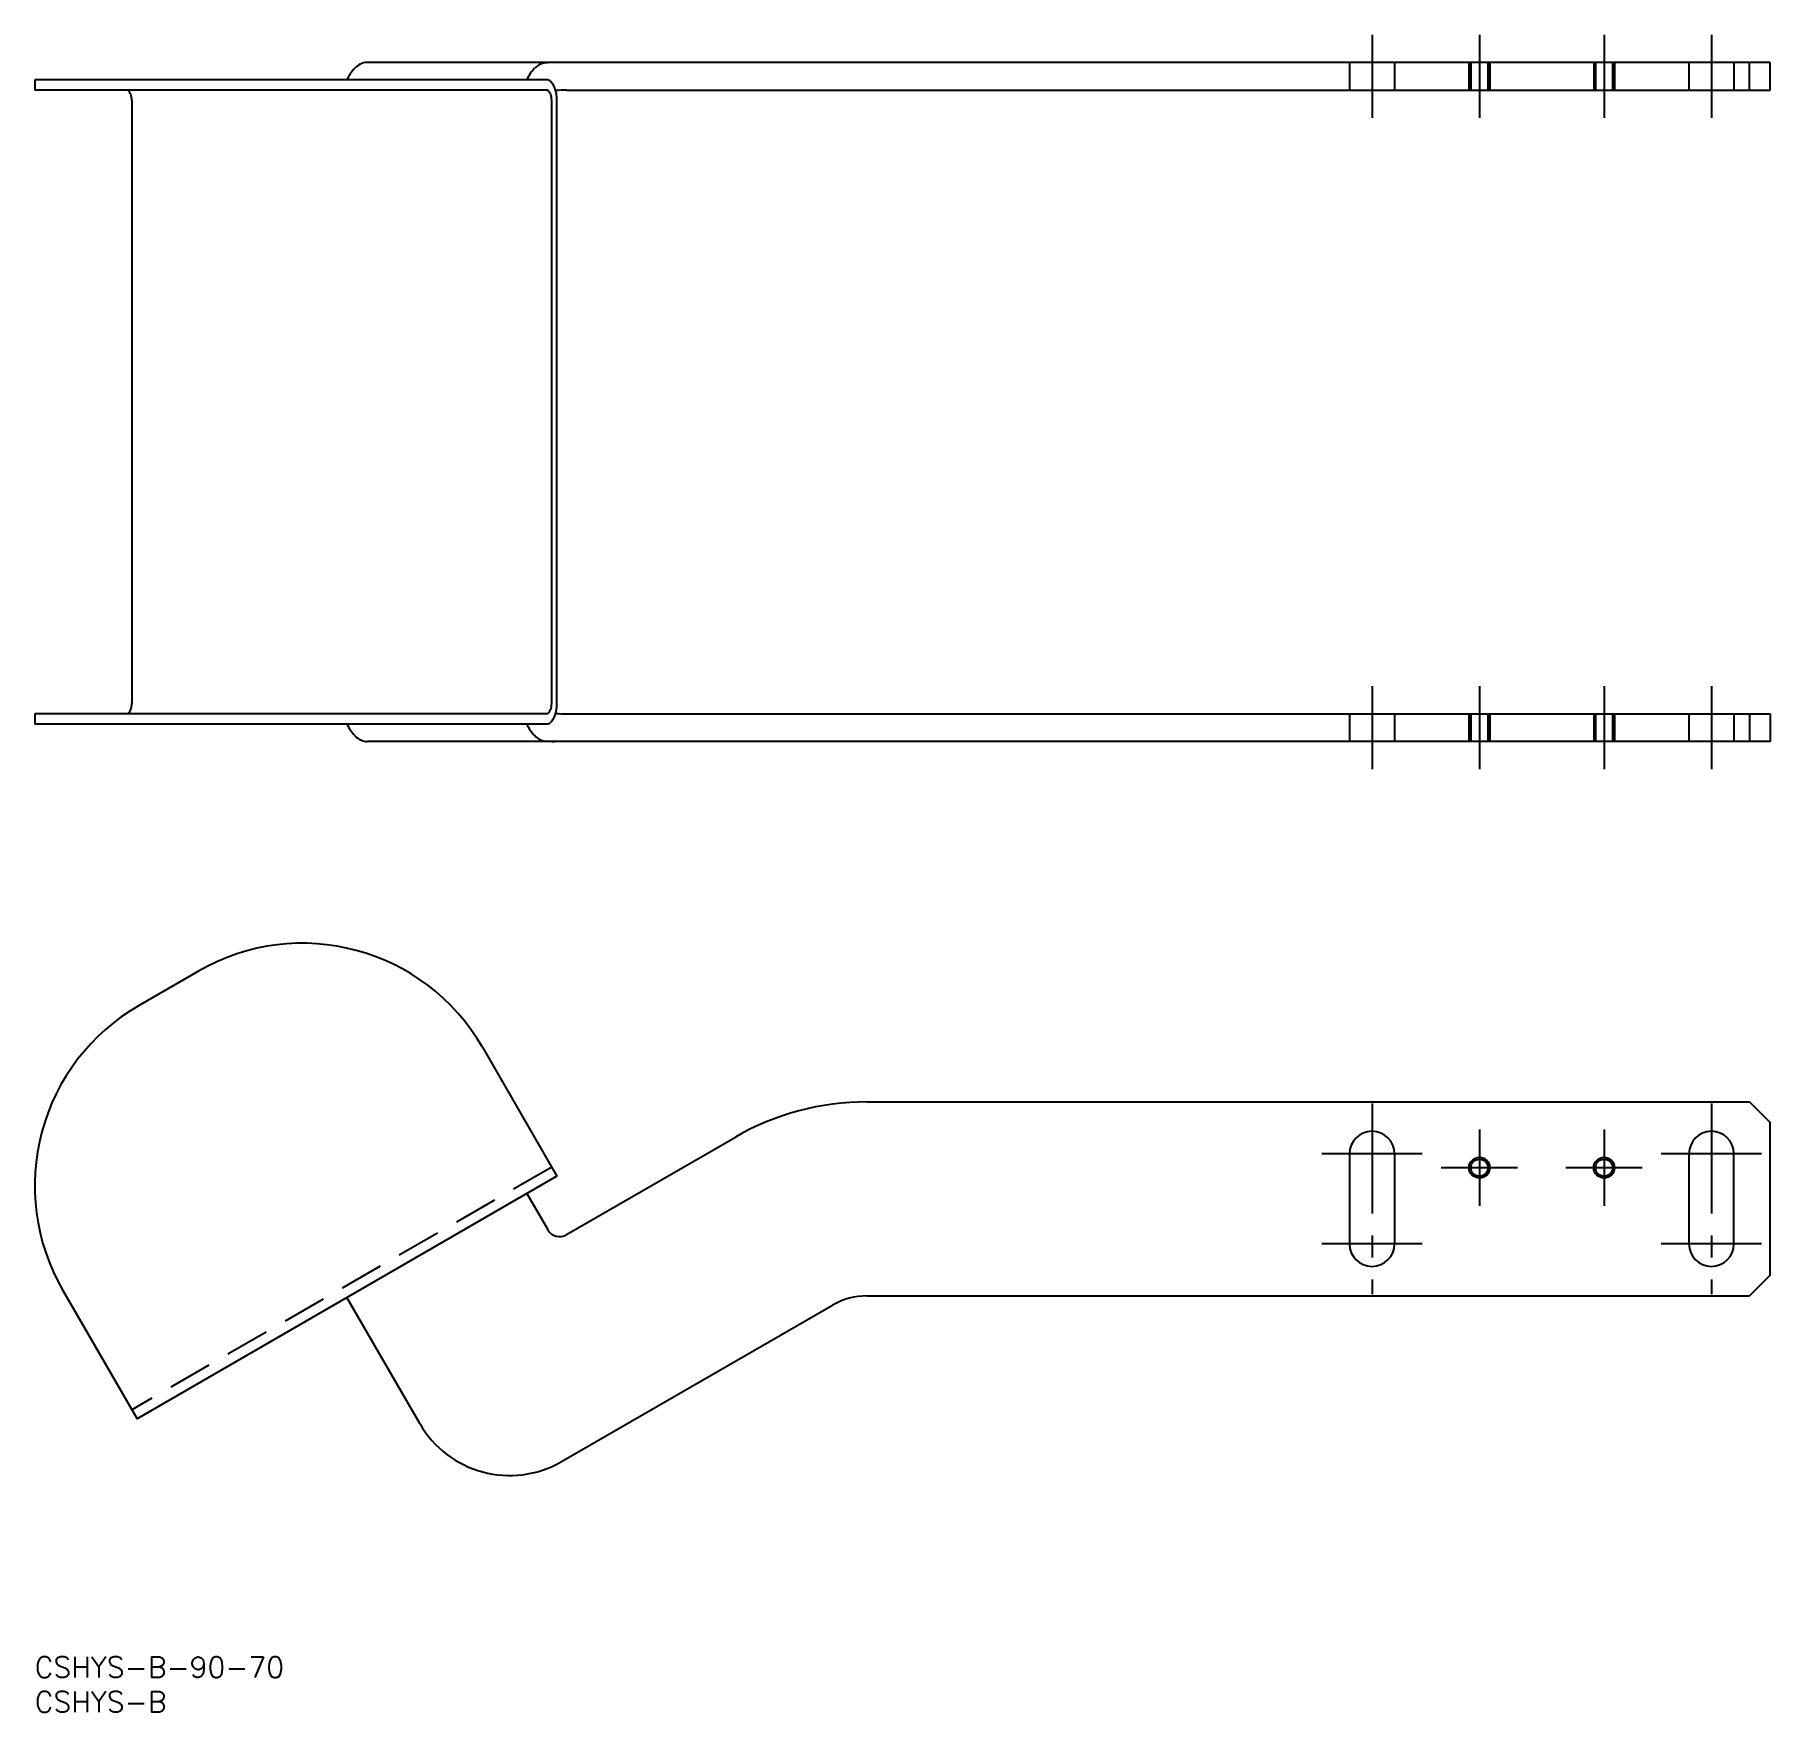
# Model space of a CAD drawing. Extents: x 0 to 251, y -8 to 234.
import ezdxf

# ---------------------------------------------------------------- set-up
doc = ezdxf.new("R2010")
doc.units = 0
doc.header["$LTSCALE"] = 0.5
doc.linetypes.add('CENTER', pattern=[50.8, 31.75, -6.35, 6.35, -6.35])
doc.linetypes.add('DASHED', pattern=[19.05, 12.7, -6.35])
doc.layers.get('0').update_dxf_attribs({"linetype": 'CONTINUOUS'})
doc.layers.add('CENTER', color=1, linetype='CENTER')
doc.styles.get("Standard").update_dxf_attribs({"font": 'txt.shx', "height": 3, "bigfont": 'bigfont.shx'})

# ---------------------------------------------------------------- blocks, each defined once
blk = doc.blocks.new('*U39')
at = {"color": 7, "linetype": 'CONTINUOUS'}
blk.add_text('CSHYS-B-90-70', height=3, dxfattribs=at).set_placement((0, -3))
blk = doc.blocks.new('*U40')
at = {"color": 7, "linetype": 'CONTINUOUS'}
blk.add_text('CSHYS-B', height=3, dxfattribs=at).set_placement((0, -8))

msp = doc.modelspace()

# ---------------------------------------------------------------- linework, layer by layer
at = {"color": 7, "linetype": 'CONTINUOUS'}
for p, q in [((250.58, 230.12), (47.98, 230.12)), ((247.58, 226.12), (247.58, 230.12)), ((250.58, 226.12), (250.58, 230.12)), ((73.89, 227.62), (0, 227.62)), ((0, 227.62), (0, 226.12)), ((73.89, 226.12), (0, 226.12)), ((76.79, 226.12), (250.58, 226.12)), ((14.02, 224.62), (14.02, 137.62)), ((74.64, 137.62), (74.64, 224.62)), ((75.39, 137.62), (75.39, 224.62)), ((73.89, 136.12), (0, 136.12)), ((0, 136.12), (0, 134.62)), ((76.79, 136.12), (250.58, 136.12)), ((247.58, 136.12), (247.58, 132.12)), ((250.58, 136.12), (250.58, 132.12)), ((73.89, 134.62), (0, 134.62)), ((250.58, 132.12), (47.98, 132.12)), ((23.66, 98.97), (15, 93.97)), ((64.64, 87.99), (75.39, 69.37)), ((120.16, 80.1), (247.58, 80.1)), ((247.58, 80.1), (250.58, 77.1)), ((250.58, 55.1), (250.58, 77.1)), ((76.79, 60.94), (101.16, 75.01)), ((189.83, 72.6), (189.83, 59.6)), ((196.33, 72.6), (196.33, 59.6)), ((238.83, 72.6), (238.83, 59.6)), ((245.33, 59.6), (245.33, 72.6)), ((75.39, 69.37), (14.77, 34.37)), ((71.06, 66.87), (74.06, 61.67)), ((4.02, 52.99), (14.77, 34.37)), ((250.58, 55.1), (247.58, 52.1)), ((55.58, 33.68), (45.08, 51.87)), ((76.07, 28.19), (115.16, 50.76)), ((120.16, 52.1), (247.58, 52.1))]:
    msp.add_line(p, q, dxfattribs=at)
at = {"color": 3, "linetype": 'DASHED'}
for p, q in [((189.83, 230.12), (189.83, 226.12)), ((196.33, 230.12), (196.33, 226.12)), ((207.08, 230.12), (207.08, 226.12)), ((207.35, 230.12), (207.35, 226.12)), ((209.81, 230.12), (209.81, 226.12)), ((210.08, 230.12), (210.08, 226.12)), ((225.08, 230.12), (225.08, 226.12)), ((225.35, 230.12), (225.35, 226.12)), ((227.81, 230.12), (227.81, 226.12)), ((228.08, 230.12), (228.08, 226.12)), ((238.83, 230.12), (238.83, 226.12)), ((245.33, 230.12), (245.33, 226.12)), ((189.83, 136.12), (189.83, 132.12)), ((196.33, 136.12), (196.33, 132.12)), ((207.08, 136.12), (207.08, 132.12)), ((207.35, 136.12), (207.35, 132.12)), ((209.81, 136.12), (209.81, 132.12)), ((210.08, 136.12), (210.08, 132.12)), ((225.08, 136.12), (225.08, 132.12)), ((225.35, 136.12), (225.35, 132.12)), ((227.81, 136.12), (227.81, 132.12)), ((228.08, 136.12), (228.08, 132.12)), ((238.83, 136.12), (238.83, 132.12)), ((245.33, 136.12), (245.33, 132.12)), ((74.64, 70.67), (14.02, 35.67))]:
    msp.add_line(p, q, dxfattribs=at)
at = {"color": 3, "linetype": 'CONTINUOUS'}
for centre in [(208.58, 70.6), (226.58, 70.6)]:
    msp.add_circle(centre, 1.5, dxfattribs=at)
at = {"color": 7, "linetype": 'CONTINUOUS'}
for centre in [(208.58, 70.6), (226.58, 70.6)]:
    msp.add_circle(centre, 1.23, dxfattribs=at)
for centre, radius, start, end in [((50.49, 225.18), 5.94, 136.2147, 155.6816), ((50.49, 225.18), 5.94, 136.2147, 155.6816), ((48.49, 227.03), 3.21, 117.9931, 135.4377), ((48.49, 227.03), 3.21, 117.9931, 135.4377), ((48, 227.95), 2.17, 90.4812, 118.0259), ((76.47, 225.18), 5.94, 136.2147, 155.6816), ((74.47, 227.03), 3.21, 117.9931, 135.4377), ((73.94, 227.65), 2.42, 95.4458, 113.6565), ((75.37, 208.44), 21.68, 90.8577, 94.408), ((13.26, 225.7), 0.417, 58.0451, 89.2524), ((13.09, 225.44), 0.734, 36.6097, 57.5412), ((12.66, 225.11), 1.28, 18.6243, 37.1813), ((73.88, 226.82), 0.805, 66.8622, 89.5464), ((73.89, 225.7), 0.417, 58.0451, 89.2524), ((73.71, 225.44), 0.734, 36.6097, 57.5412), ((73.79, 226.59), 1.05, 45.9356, 66.9309), ((73.29, 225.11), 1.28, 18.6243, 37.1813), ((73.42, 226.14), 1.63, 30.6864, 47.5745), ((71.91, 225.21), 3.4, 20.4869, 31.1494), ((70.46, 224.72), 4.94, 358.8047, 19.9067), ((76.39, 213.94), 12.18, 88.1082, 95.585), ((11.24, 224.62), 2.78, 0, 18.7114), ((71.86, 224.62), 2.78, 0, 18.7114), ((13.26, 136.55), 0.429, 271.1112, 303.9235), ((13.01, 136.89), 0.85, 305.0526, 332.5298), ((12.35, 137.29), 1.62, 330.8972, 339.9008), ((11.24, 137.62), 2.78, 341.2886, 0), ((73.88, 136.55), 0.429, 271.1112, 303.9235), ((73.63, 136.89), 0.85, 305.0526, 332.5298), ((72.97, 137.29), 1.62, 330.8972, 339.9008), ((71.86, 137.62), 2.78, 341.2886, 0), ((71.91, 137.03), 3.4, 328.8506, 339.5131), ((70.13, 137.57), 5.26, 340.757, 0.5317), ((76.39, 148.31), 12.2, 264.4195, 271.8873), ((50.89, 137.34), 6.41, 205.0407, 223.0631), ((48.43, 135.14), 3.12, 224.4747, 246.0707), ((76.47, 137.07), 5.94, 204.3184, 223.7853), ((74.47, 135.21), 3.21, 224.5623, 242.0069), ((73.88, 135.43), 0.805, 270.4536, 293.1378), ((73.79, 135.65), 1.05, 293.0691, 314.0644), ((73.42, 136.1), 1.63, 312.4255, 329.3136), ((47.98, 134.17), 2.05, 246.5483, 270.0847), ((73.94, 134.59), 2.42, 246.3435, 264.5542), ((75.37, 153.8), 21.68, 265.592, 269.1423), ((38.66, 72.99), 30, 30, 120), ((30, 67.99), 30, 120, 210), ((120.16, 42.1), 38, 90, 120), ((193.08, 72.6), 3.25, 0, 180), ((242.08, 72.6), 3.25, 0, 180), ((75.79, 62.67), 2, 210, 300), ((193.08, 59.6), 3.25, 180, 0), ((242.08, 59.6), 3.25, 180, 0), ((120.16, 42.1), 10, 90, 120), ((68.57, 41.18), 15, 210, 300)]:
    msp.add_arc(centre, radius, start, end, dxfattribs=at)
at = {"layer": 'CENTER', "color": 1, "linetype": 'CENTER'}
for p, q in [((193.08, 234.12), (193.08, 222.12)), ((208.58, 234.12), (208.58, 222.12)), ((226.58, 234.12), (226.58, 222.12)), ((242.08, 234.12), (242.08, 222.12)), ((193.08, 140.12), (193.08, 128.12)), ((208.58, 140.12), (208.58, 128.12)), ((226.58, 140.12), (226.58, 128.12)), ((242.08, 140.12), (242.08, 128.12)), ((193.08, 79.85), (193.08, 52.35)), ((242.08, 79.85), (242.08, 52.35)), ((208.58, 76.1), (208.58, 65.1)), ((226.58, 76.1), (226.58, 65.1)), ((200.33, 72.6), (185.83, 72.6)), ((214.08, 70.6), (203.08, 70.6)), ((232.08, 70.6), (221.08, 70.6)), ((249.33, 72.6), (234.83, 72.6)), ((200.33, 59.6), (185.83, 59.6)), ((249.33, 59.6), (234.83, 59.6))]:
    msp.add_line(p, q, dxfattribs=at)

# ---------------------------------------------------------------- block references
at = {"color": 7, "linetype": 'CONTINUOUS'}
for name in ['*U39', '*U40']:
    msp.add_blockref(name, (0, 0), dxfattribs=at)

doc.saveas('drawing.dxf')
